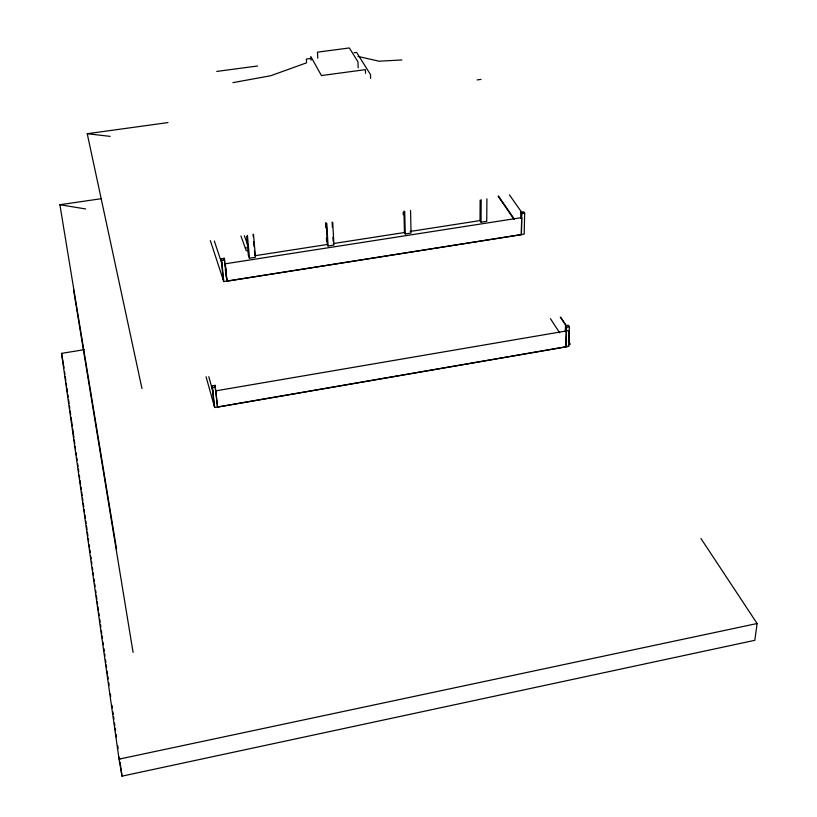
<?xml version="1.0" encoding="UTF-8"?>
<svg xmlns="http://www.w3.org/2000/svg" width="817" height="817" viewBox="0 0 817 817"><rect width="100%" height="100%" fill="white"/><g stroke="black" fill="none" stroke-linecap="round" stroke-linejoin="round"><path stroke-width="1.23" d="M480.13 200.175L480.028 220.59L410.154 231.456M486.912 198.807L486.738 221.295L481.05 222.173L481.182 199.675M225.237 263.809L226.952 281.171L521.389 234.663L521.706 217.608L225.237 263.809L226.932 281.099M520.674 218.405L520.807 212.257L523.677 211.807L524.657 213.206L524.187 234.142L223.787 281.589L210.316 240.545M521.338 234.591L521.787 213.656L520.807 212.257M566.426 330.936L565.834 346.908L217.72 407.091M565.293 331.794L565.538 325.687L568.326 325.217L569.367 326.759L568.54 346.326L214.667 407.499L206.058 376.77M565.538 325.687L566.569 327.239L565.762 346.806L568.54 346.326L569.204 330.456L215.79 390.853L217.516 406.999L215.065 385.338L212.022 385.859L214.177 405.753M568.642 346.49L569.316 330.619M700.945 538.505L757.114 623.514L754.806 640.314L122.029 776.15L119.047 759.146L61.561 353.373L84.202 349.676M119.047 759.146L757.114 623.514M232.896 82.65L270.835 75.705L306.569 62.817L306.344 59.049L311.359 58.385M212.022 385.859L212.512 387.585L215.555 387.064M566.569 327.239L569.367 326.759M245.314 248.031L246.571 247.837M248.562 250.441L246.315 250.778L240.923 235.97M223.276 280.037L221.172 258.744L224.256 258.264L226.85 281.109M221.172 258.744L221.683 260.276L224.767 259.796M521.787 213.656L524.657 213.206M333.254 243.578L404.466 232.518L403.935 211.184M246.673 236.195L248.348 255.18L249.451 258.213L255.466 257.284L253.525 234.459M327.147 244.007L328.056 245.988L333.949 245.069L332.733 222.357M404.201 232.038L405.273 233.968L411.053 233.07L410.553 210.469M116.545 549.014L59.886 204.73L101.512 198.664M141.964 388.545L87.225 133.712L167.985 122.581M477.179 79.923L480.968 79.402M354.067 52.727L356.58 52.39L370.469 74.521L370.612 78.361M216.719 71.426L257.549 66.003M401.944 59.958L379.068 61.204L357.969 56.424M87.225 133.712L110.172 136.368M59.886 204.73L85.642 208.948M509.42 194.865L521.869 212.563M498.431 195.998L514.312 219.038M498.156 196.346L514.067 219.446M560.799 317.456L566.436 325.901M560.258 317.027L566.61 326.555M568.305 341.067L570.409 344.253M550.444 318.722L559.686 332.825M479.824 220.284L481.05 222.173M244.344 235.735L247.827 245.202M214.34 241.025L222.081 264.3M208.774 376.678L212.92 391.343M61.561 353.373L64.032 367.967M73.53 289.718L133.079 652.405M64.574 371.755L64.931 374.288M65.289 376.811L65.83 380.599M66.187 383.132L66.545 385.655M66.912 388.187L67.443 391.976M67.811 394.499L68.168 397.031M68.526 399.554L69.067 403.353M69.425 405.875L69.782 408.408M70.139 410.931L70.681 414.719M71.038 417.252L72.294 426.096M72.652 428.629L73.908 437.473M74.265 439.995L74.807 443.784M75.164 446.317L75.532 448.839M76.063 452.638L76.42 455.161M76.788 457.694L77.145 460.216M77.676 464.005L78.044 466.538M78.401 469.06L78.759 471.593M79.3 475.382L79.657 477.914M80.015 480.437L80.556 484.226M80.914 486.758L81.271 489.281M81.629 491.814L82.17 495.602M82.527 498.125L82.885 500.658M83.252 503.18L83.783 506.979M84.141 509.502L84.508 512.034M84.866 514.557L85.397 518.346M85.765 520.878L86.122 523.401M86.479 525.934L87.021 529.722M87.378 532.255L87.919 536.044M88.277 538.566L88.634 541.099M89.176 544.888L89.533 547.41M89.89 549.943L90.248 552.466M90.789 556.265L91.147 558.787M91.504 561.32L91.861 563.842M92.403 567.631L92.76 570.164M93.118 572.686L93.485 575.219M94.016 579.008L94.384 581.541M94.741 584.063L95.099 586.586M95.64 590.385L95.998 592.907M96.355 595.44L96.896 599.229M97.254 601.751L97.611 604.284M97.969 606.806L98.51 610.605M98.867 613.128L99.225 615.661M99.766 619.449L100.123 621.972M100.481 624.505L100.838 627.027M101.379 630.816L101.737 633.349M102.105 635.871L102.462 638.404M102.993 642.193L103.361 644.725M103.892 648.514L104.249 651.037M104.617 653.569L104.974 656.092M105.516 659.891L105.873 662.413M106.23 664.946L106.588 667.469M107.129 671.257L107.487 673.79M107.844 676.313L108.201 678.845M108.743 682.634L109.1 685.157M110.356 694.011L110.714 696.533M111.97 705.377L112.338 707.91M112.869 711.699L113.236 714.232M113.594 716.754L113.951 719.287M114.492 723.076L114.85 725.598M115.207 728.131L115.565 730.653M116.106 734.442L116.463 736.975M117.719 745.819L118.077 748.352M119.333 757.196L119.691 759.718M120.058 762.251L122.029 776.15M212.512 387.585L214.667 407.499M215.065 385.338L215.596 390.312M224.256 258.264L224.746 263.278M225.349 269.539L225.594 272.041M221.683 260.276L223.787 281.589M247.459 235.388L249.451 258.213M253.056 234.213L253.27 236.746M253.699 241.812L254.128 246.877M254.455 250.676L254.884 255.741L327.454 244.457L326.259 223.031M311.042 60.182L310.828 56.547L321.449 75.562L365.403 69.639L365.546 73.336M317.793 58.211L317.456 52.165L349.339 47.958L357.928 61.775L358.173 67.903M326.79 223.266L328.056 245.988M325.554 222.867L325.84 227.902M326.402 237.982L326.616 241.761M332.111 222.163L332.376 227.197M332.917 237.287L333.122 241.066M403.19 212.267L403.251 214.779M404.711 211.358L405.273 233.968"/></g></svg>
